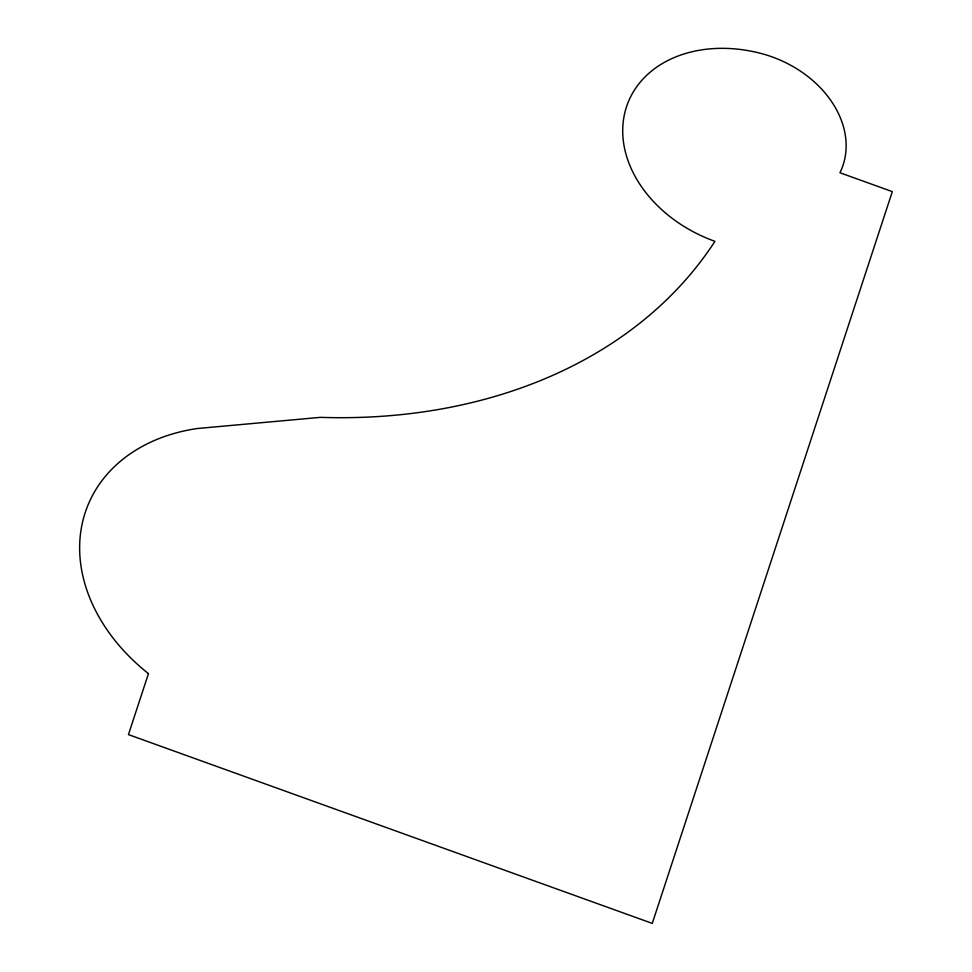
<?xml version="1.0" encoding="UTF-8"?>
<svg xmlns="http://www.w3.org/2000/svg" width="972" height="972" viewBox="0 0 972 972"><rect width="100%" height="100%" fill="white"/><g stroke="black" fill="none" stroke-linecap="round" stroke-linejoin="round"><path stroke-width="1.46" d="M148.449 673.62L128.45 734.601L652.273 923.4L892.32 191.63L839.942 172.749A101.112 77.566 22.2 0 0 761.854 53.679A125.728 96.447 22.2 0 0 624.996 112.023A125.728 96.447 22.2 0 0 714.93 241.335A538.124 412.833 22.2 0 1 320.383 417.353L197.17 428.531A185.081 141.985 22.2 0 0 81.818 525.5A185.081 141.985 22.2 0 0 148.449 673.62"/></g></svg>
